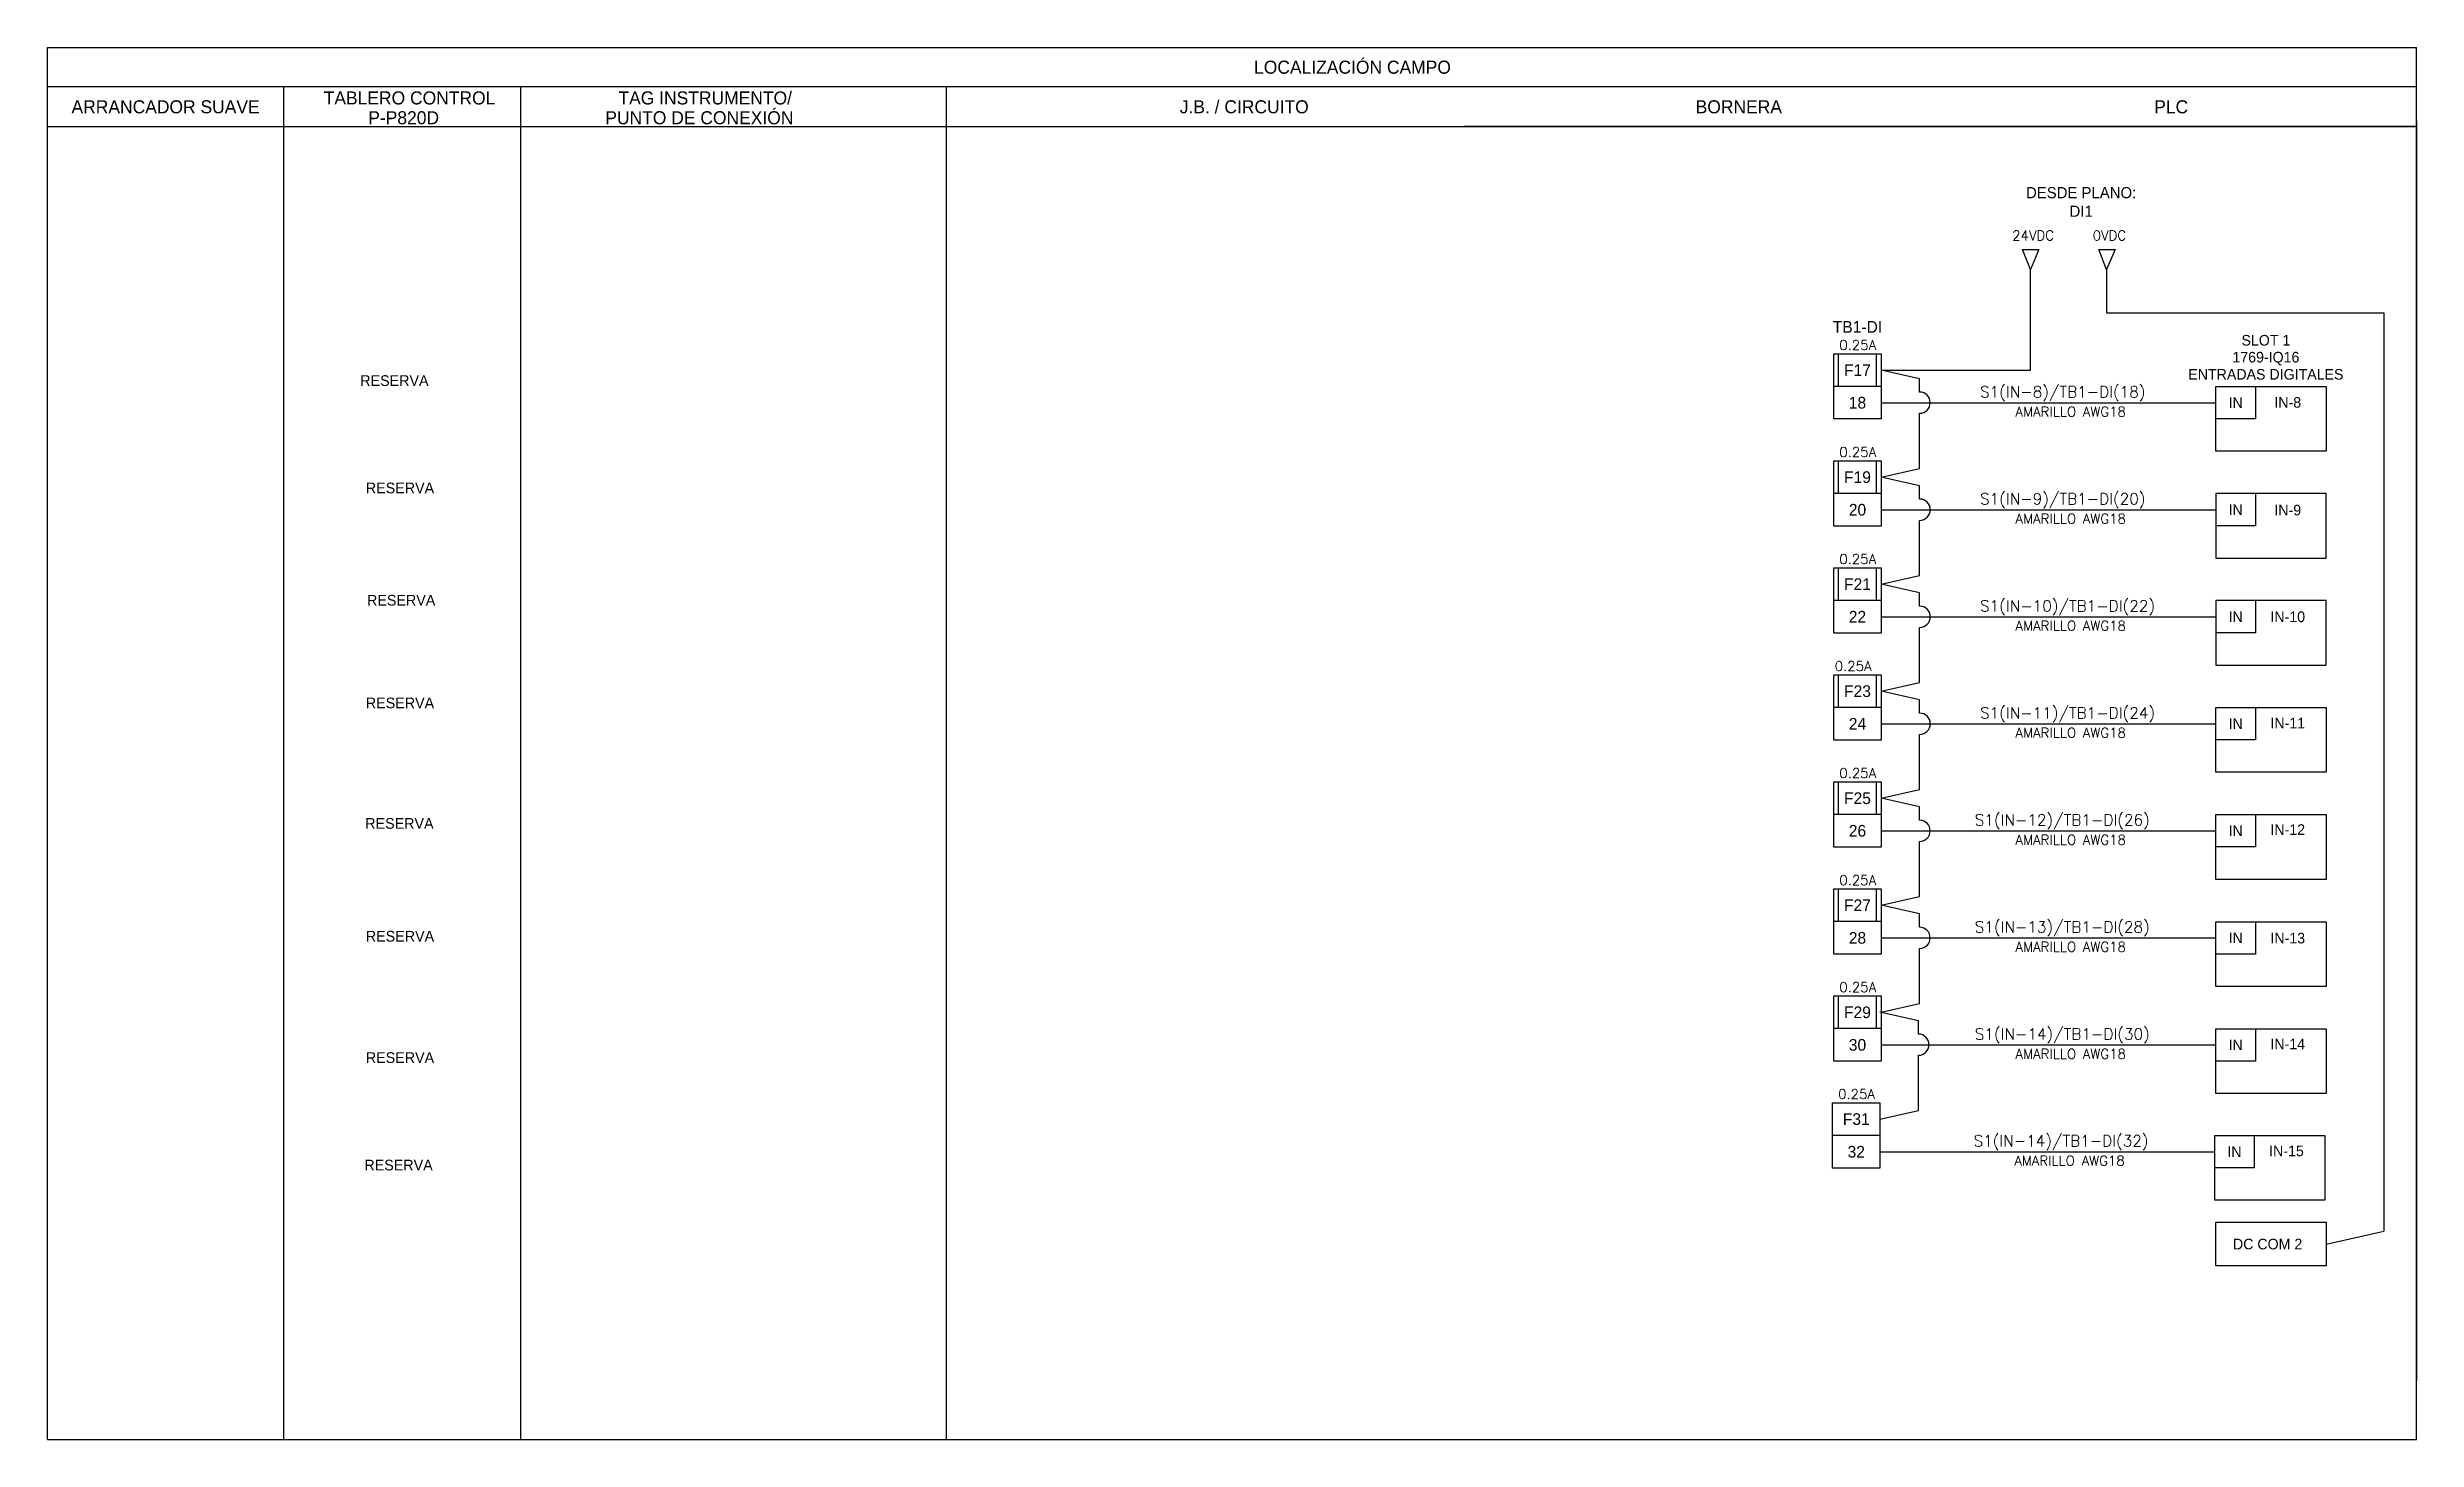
# Model space of a CAD drawing. Extents: x 3577 to 4002, y -43 to 207.
import ezdxf
from ezdxf.enums import TextEntityAlignment as Align

# ---------------------------------------------------------------- set-up
doc = ezdxf.new("R2010")
doc.units = 0
doc.header["$LTSCALE"] = 0.1
doc.header["$MEASUREMENT"] = 0
doc.layers.add('05-TEXTOS', color=7, linetype='Continuous')
doc.styles.add('F1A', font='amir.shx')
doc.styles.add('ROMANS', font='romans.shx')

msp = doc.modelspace()

# ---------------------------------------------------------------- linework, layer by layer
at = {"layer": '05-TEXTOS', "lineweight": 25}
for p, q in [((3576.81, 207.02), (4001.63, 207.02)), ((3576.81, -42.54), (3576.81, 207.02)), ((4001.63, -42.54), (4001.63, 207.02)), ((4001.63, 199.92), (3576.81, 199.92)), ((3619.21, -42.54), (3619.21, 199.92)), ((3661.61, 199.92), (3661.61, -42.54)), ((3738.03, -42.54), (3738.03, 199.92)), ((4001.63, 192.83), (4001.63, 199.92)), ((3576.81, 192.83), (4001.63, 192.83)), ((4001.63, 192.83), (3830.84, 192.83)), ((4001.63, 193.84), (4001.63, -32)), ((3905.61, 143.33), (3965.65, 143.33)), ((3905.61, 124.14), (3965.65, 124.14)), ((3905.61, 104.96), (3965.65, 104.96)), ((3905.61, 85.77), (3965.65, 85.77)), ((3905.61, 72.43), (3912.51, 73.99)), ((3912.51, 70.87), (3905.61, 72.43)), ((3912.51, 68.49), (3912.51, 70.87)), ((3905.61, 66.59), (3965.65, 66.59)), ((3912.51, 54.81), (3912.51, 64.68)), ((3905.61, 53.25), (3912.51, 54.81)), ((3912.51, 51.69), (3905.61, 53.25)), ((3912.51, 49.31), (3912.51, 51.69)), ((3905.61, 47.4), (3965.65, 47.4)), ((3912.51, 35.62), (3912.51, 45.5)), ((3912.29, 32.53), (3905.39, 34.09)), ((3905.61, 34.06), (3912.51, 35.62)), ((3912.29, 30.15), (3912.29, 32.53)), ((3905.61, 28.22), (3965.65, 28.22)), ((3912.29, 16.47), (3912.29, 26.35)), ((3905.39, 14.91), (3912.29, 16.47)), ((3905.39, 9.06), (3965.42, 9.06)), ((3985.41, -7.49), (3995.76, -5.15)), ((3576.81, -42.54), (4001.63, -42.54))]:
    msp.add_line(p, q, dxfattribs=at)
at = {"layer": '05-TEXTOS', "lineweight": 25, "ltscale": 100}
for points in [[(3933.9, 170.8), (3932.37, 167.2), (3930.97, 170.8), (3933.9, 170.8)], [(3947.57, 170.8), (3946.04, 167.2), (3944.65, 170.8), (3947.57, 170.8)]]:
    msp.add_lwpolyline(points, dxfattribs=at)
at = {"layer": '05-TEXTOS', "lineweight": 25}
msp.add_lwpolyline([(3912.51, 73.99), (3912.51, 83.87, 1), (3912.51, 87.68), (3912.51, 90.06), (3905.61, 91.62), (3912.51, 93.18), (3912.51, 103.05, 1), (3912.51, 106.86), (3912.51, 109.24), (3905.61, 110.8), (3912.51, 112.36), (3912.51, 122.24, 1), (3912.51, 126.05), (3912.51, 128.43), (3905.61, 129.99), (3912.51, 131.55), (3912.51, 141.43, 1), (3912.51, 145.23), (3912.51, 147.61), (3905.61, 149.17), (3932.37, 149.17), (3932.37, 167.2)], format="xyb", dxfattribs=at)
for points in [[(3946.04, 167.2), (3946.04, 159.46), (3995.76, 159.46), (3995.76, -5.15)], [(3905.61, 152.1), (3905.61, 140.41), (3897.13, 140.41), (3897.13, 152.1)], [(3897.13, 152.1), (3905.61, 152.1)], [(3897.96, 146.25), (3897.96, 152.1)], [(3904.79, 146.25), (3904.79, 152.1)], [(3905.61, 146.25), (3897.13, 146.25)], [(3972.72, 146.23), (3972.72, 140.43), (3965.65, 140.43)], [(3905.61, 132.91), (3905.61, 121.22), (3897.13, 121.22), (3897.13, 132.91)], [(3897.13, 132.91), (3905.61, 132.91)], [(3897.96, 127.07), (3897.96, 132.91)], [(3904.79, 127.07), (3904.79, 132.91)], [(3905.61, 127.07), (3897.13, 127.07)], [(3972.72, 127.05), (3972.72, 121.24), (3965.65, 121.24)], [(3905.61, 113.73), (3905.61, 102.04), (3897.13, 102.04), (3897.13, 113.73)], [(3897.13, 113.73), (3905.61, 113.73)], [(3897.96, 107.88), (3897.96, 113.73)], [(3904.79, 107.88), (3904.79, 113.73)], [(3905.61, 107.88), (3897.13, 107.88)], [(3972.72, 107.86), (3972.72, 102.06), (3965.65, 102.06)], [(3905.61, 94.54), (3905.61, 82.85), (3897.13, 82.85), (3897.13, 94.54)], [(3897.13, 94.54), (3905.61, 94.54)], [(3897.96, 88.7), (3897.96, 94.54)], [(3904.79, 88.7), (3904.79, 94.54)], [(3905.61, 88.7), (3897.13, 88.7)], [(3972.72, 88.67), (3972.72, 82.87), (3965.65, 82.87)], [(3905.61, 75.36), (3905.61, 63.67), (3897.13, 63.67), (3897.13, 75.36)], [(3897.13, 75.36), (3905.61, 75.36)], [(3897.96, 69.51), (3897.96, 75.36)], [(3904.79, 69.51), (3904.79, 75.36)], [(3905.61, 69.51), (3897.13, 69.51)], [(3972.72, 69.49), (3972.72, 63.69), (3965.65, 63.69)], [(3905.61, 56.17), (3905.61, 44.48), (3897.13, 44.48), (3897.13, 56.17)], [(3897.13, 56.17), (3905.61, 56.17)], [(3897.96, 50.33), (3897.96, 56.17)], [(3904.79, 50.33), (3904.79, 56.17)], [(3905.61, 50.33), (3897.13, 50.33)], [(3972.72, 50.3), (3972.72, 44.5), (3965.65, 44.5)], [(3905.61, 36.98), (3905.61, 25.29), (3897.13, 25.29), (3897.13, 36.98)], [(3897.13, 36.98), (3905.61, 36.98)], [(3897.96, 31.14), (3897.96, 36.98)], [(3904.79, 31.14), (3904.79, 36.98)], [(3905.61, 31.14), (3897.13, 31.14)], [(3972.72, 31.12), (3972.72, 25.32), (3965.65, 25.32)], [(3905.39, 17.83), (3905.39, 6.14), (3896.91, 6.14), (3896.91, 17.83)], [(3896.91, 17.83), (3905.39, 17.83)], [(3905.39, 11.99), (3896.91, 11.99)], [(3972.5, 11.97), (3972.5, 6.16), (3965.42, 6.16)]]:
    msp.add_lwpolyline(points, dxfattribs=at)
for points in [[(3965.65, 146.23), (3985.41, 146.23), (3985.41, 134.63), (3965.65, 134.63)], [(3965.65, 115.44), (3985.41, 115.44), (3985.41, 127.05), (3965.65, 127.05)], [(3965.65, 96.25), (3985.41, 96.25), (3985.41, 107.86), (3965.65, 107.86)], [(3985.41, 77.07), (3965.65, 77.07), (3965.65, 88.67), (3985.41, 88.67)], [(3985.41, 57.88), (3965.65, 57.88), (3965.65, 69.49), (3985.41, 69.49)], [(3985.41, 38.7), (3965.65, 38.7), (3965.65, 50.3), (3985.41, 50.3)], [(3985.41, 19.51), (3965.65, 19.51), (3965.65, 31.12), (3985.41, 31.12)], [(3985.19, 0.36), (3965.42, 0.36), (3965.42, 11.97), (3985.19, 11.97)], [(3985.41, -11.4), (3965.65, -11.4), (3965.65, -3.58), (3985.41, -3.58)]]:
    msp.add_lwpolyline(points, close=True, dxfattribs=at)
for centre in [(3912.51, 66.59), (3912.51, 47.4), (3912.29, 28.25)]:
    msp.add_arc(centre, 1.9, 270, 90, dxfattribs=at)

# ---------------------------------------------------------------- texts
at = {"layer": '05-TEXTOS', "lineweight": 25, "style": 'F1A'}
for s, height, p in [('LOCALIZACIÓN CAMPO', 2.34, (3810.82, 203.47)), ('ARRANCADOR SUAVE', 2.34, (3598, 196.37)), ('TABLERO CONTROL', 2.34, (3641.74, 197.96)), ('P-P820D', 2.34, (3640.69, 194.41)), ('PUNTO DE CONEXIÓN', 2.34, (3693.71, 194.41)), ('TAG INSTRUMENTO/', 2.34, (3694.76, 197.96)), ('J.B. / CIRCUITO', 2.34, (3791.41, 196.37)), ('BORNERA', 2.34, (3880.09, 196.37)), ('PLC', 2.34, (3957.62, 196.37)), ('TB1-DI', 2.091, (3901.37, 156.92)), ('SLOT 1', 1.901, (3974.6, 154.52)), ('F17', 2.091, (3901.37, 149.17)), ('ENTRADAS DIGITALES', 1.9006, (3974.6, 148.42)), ('1769-IQ16', 1.901, (3974.6, 151.49)), ('18', 2.091, (3901.37, 143.33)), ('IN', 1.901, (3969.18, 143.33)), ('IN-8', 1.901, (3978.52, 143.38)), ('F19', 2.091, (3901.37, 129.99)), ('20', 2.091, (3901.37, 124.14)), ('IN', 1.901, (3969.18, 124.14)), ('IN-9', 1.901, (3978.52, 124.08)), ('F21', 2.091, (3901.37, 110.8)), ('22', 2.091, (3901.37, 104.96)), ('IN', 1.901, (3969.18, 104.96)), ('IN-10', 1.901, (3978.52, 104.95)), ('F23', 2.091, (3901.37, 91.62)), ('24', 2.091, (3901.37, 85.77)), ('IN', 1.901, (3969.18, 85.77)), ('IN-11', 1.901, (3978.52, 85.9)), ('F25', 2.091, (3901.37, 72.43)), ('26', 2.091, (3901.37, 66.59)), ('IN', 1.901, (3969.18, 66.59)), ('IN-12', 1.901, (3978.52, 66.81)), ('F27', 2.091, (3901.37, 53.25)), ('28', 2.091, (3901.37, 47.4)), ('IN', 1.901, (3969.18, 47.4)), ('IN-13', 1.901, (3978.52, 47.35)), ('F29', 2.091, (3901.37, 34.06)), ('30', 2.091, (3901.37, 28.22)), ('IN', 1.901, (3969.18, 28.22)), ('IN-14', 1.901, (3978.52, 28.37)), ('F31', 2.091, (3901.15, 14.91)), ('32', 2.091, (3901.15, 9.06)), ('IN', 1.901, (3968.96, 9.06)), ('IN-15', 1.901, (3978.29, 9.21)), ('DC COM 2', 1.901, (3974.91, -7.49))]:
    msp.add_text(s, height=height, dxfattribs=at).set_placement(p, align=Align.MIDDLE_CENTER)
at = {"layer": '05-TEXTOS', "lineweight": 25, "style": 'ROMANS'}
for s, p in [('24VDC', (3932.86, 172.43)), ('0VDC', (3946.54, 172.43)), ('0.25A', (3901.41, 152.8)), ('0.25A', (3901.41, 133.61)), ('0.25A', (3901.41, 114.43)), ('0.25A', (3900.59, 95.24)), ('0.25A', (3901.41, 76.06)), ('0.25A', (3901.41, 56.87)), ('0.25A', (3901.41, 37.69)), ('0.25A', (3901.19, 18.53))]:
    msp.add_text(s, height=1.75, dxfattribs=at).set_placement(p, align=Align.CENTER)
for s, height, p in [('S1(IN-8)/TB1-DI(18)', 2, (3923.36, 144.27)), ('AMARILLO AWG18', 1.75, (3929.7, 140.85)), ('S1(IN-9)/TB1-DI(20)', 2, (3923.36, 125.09)), ('AMARILLO AWG18', 1.75, (3929.7, 121.66)), ('S1(IN-10)/TB1-DI(22)', 2, (3923.36, 105.9)), ('AMARILLO AWG18', 1.75, (3929.7, 102.47)), ('S1(IN-11)/TB1-DI(24)', 2, (3923.36, 86.72)), ('AMARILLO AWG18', 1.75, (3929.7, 83.29)), ('S1(IN-12)/TB1-DI(26)', 2, (3922.41, 67.53)), ('AMARILLO AWG18', 1.75, (3929.7, 64.1)), ('S1(IN-13)/TB1-DI(28)', 2, (3922.41, 48.35)), ('AMARILLO AWG18', 1.75, (3929.7, 44.92)), ('S1(IN-14)/TB1-DI(30)', 2, (3922.41, 29.16)), ('AMARILLO AWG18', 1.75, (3929.7, 25.73)), ('S1(IN-14)/TB1-DI(32)', 2, (3922.19, 10.01)), ('AMARILLO AWG18', 1.75, (3929.48, 6.58))]:
    msp.add_text(s, height=height, dxfattribs=at).set_placement(p)
at = {"layer": '05-TEXTOS', "lineweight": 25, "insert": (3906.87, 181.98), "char_height": 2, "width": 69.202, "attachment_point": 1, "style": 'F1A'}
msp.add_mtext('\\pxqc;DESDE PLANO:\\PDI1', dxfattribs=at)
at = {"layer": '05-TEXTOS', "lineweight": 25, "ltscale": 0.1, "char_height": 2.0907, "width": 41.4527, "attachment_point": 5, "style": 'F1A'}
for insert in [(3639.03, 147.28), (3640.03, 128.03), (3640.24, 107.91), (3640.03, 89.49), (3639.93, 67.9), (3640.03, 47.68), (3640.03, 25.92), (3639.77, 6.66)]:
    msp.add_mtext('{\\fAller|b0|i0|c0|p0;\\H0.91667x;\\C256;RESERVA}', dxfattribs=dict(at, insert=insert))

doc.saveas('drawing.dxf')
